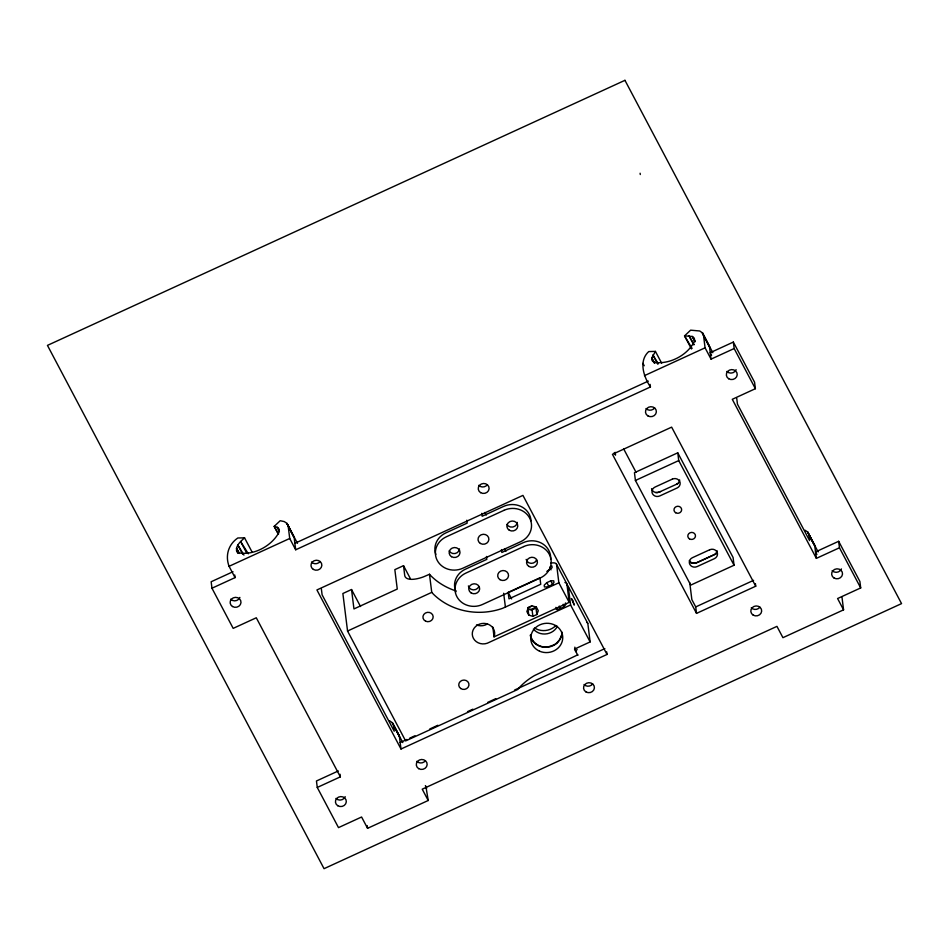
<?xml version="1.0" encoding="UTF-8"?>
<svg xmlns="http://www.w3.org/2000/svg" width="949" height="949" viewBox="0 0 949 949"><rect width="100%" height="100%" fill="white"/><g stroke="black" fill="none" stroke-linecap="round" stroke-linejoin="round"><path stroke-width="1.42" d="M561.761 633.149C561.974 635.913 562.045 629.839 561.784 632.947M278.342 534.24L274.19 526.387L280.204 520.716L284.297 521.594L287.001 523.457L288.188 526.173L289.718 538.474L295.697 549.779L650.421 386.978C643.813 376.955 638.297 361.035 648.736 351.569L655.427 351.403L661.655 363.182M556.695 643.031L559.602 639.697L561.938 634.395L560.598 638.547L558 642.188A16.026 14.65 -7.1 0 1 541.511 646.779A16.026 14.65 -7.1 0 1 530.266 635.178M536.826 614.537L538.285 610.729L536.399 607.146L532.27 605.901L528.32 607.716L526.861 611.524L528.759 615.094L532.887 616.34L536.826 614.537L536.019 608.06L532.081 609.875L527.952 608.629L528.759 615.094M655.427 351.403L651.726 358.034L652.082 360.549L653.897 362.304C669.472 364.855 688.31 355.009 694.751 340.549L694.229 338.105L692.248 336.444L684.549 335.899L691.465 348.971M575.545 651.583L577.111 649.448M546.838 582.639L544.204 585.177L544.429 586.945L547.371 586.909L551.322 585.094L553.955 582.567L553.73 580.8L550.788 580.835L546.838 582.639L548.902 586.553M252.173 552.235L244.557 537.846C240.916 541.227 235.732 545.26 236.562 550.847L237.974 553.409M556.529 643.161L554.228 644.774M487.181 624.098L487.039 624.193A11.222 10.249 -7.1 0 1 476.493 624.928M548.475 646.803L554.038 644.869M455.959 590.919A64.117 58.565 -7.1 0 1 431.19 576.102L429.482 574.264L423.503 576.862A24.128 9.276 -27.9 0 1 404.713 575.379L403.515 565.663L394.843 569.649L397.263 589.056L353.953 608.938L351.533 589.531L342.874 593.505L347.548 631.026L405.626 740.92L517.774 689.449L520.028 686.851A64.117 58.577 -7.1 0 1 534.489 675.581L577.775 654.822M425.899 786.389L428.213 800.493L367.571 828.323L361.593 817.006L338.496 827.611L317.263 787.456L340.359 776.851L256.289 617.775L233.181 628.38L211.959 588.214L235.055 577.621L229.077 566.304L289.718 538.474M644.43 375.662L705.071 347.82L703.541 335.531L702.39 332.838L699.745 330.987L690.611 330.169L684.549 335.899L692.07 348.413M233.003 571.725L211.153 581.749L211.959 588.214M295.697 549.779L294.854 543.326L648.297 381.107M733.352 342.067L710.22 352.684L711.05 359.137L734.158 348.532L733.352 342.067L754.574 382.233L755.38 388.699L732.284 399.304L816.365 558.368L839.462 547.775L838.655 541.298L815.523 551.915L816.365 558.368M677.764 452.815L634.454 472.697L635.415 480.467L690.73 585.118L734.051 565.236L733.079 557.478L677.764 452.815L678.725 460.585L734.051 565.236M635.415 480.467L678.725 460.585M347.548 631.026L431.748 592.378L433.444 594.216A64.117 58.565 -7.1 0 0 502.543 608.333L558.866 582.793L556.612 564.679A11.222 4.318 -27.9 0 0 550.776 563.137M677.906 483.646L659.27 492.068A5.445 4.982 -7.1 0 1 651.56 488.652M546.838 571.428L552.104 567.692L551.879 565.924M508.166 592.39L539.934 577.811L540.74 584.276L508.972 598.855L508.166 592.39L511.618 598.914M527.763 607.692L531.737 605.877M529.933 609.946L536.422 606.98M566.873 585.272A11.222 4.318 -27.9 0 1 568.332 586.862L570.586 604.976L489.293 642.307A11.222 10.249 -7.1 0 1 472.626 636.411A11.222 10.249 -7.1 0 1 483.978 623.386A11.222 10.249 -7.1 0 1 494.049 636.85L569.198 602.354L566.944 584.24A11.222 4.318 -27.9 0 0 564.928 582.508M586.873 622.437A11.222 4.318 -27.9 0 1 587.87 623.813L590.124 641.927L574.525 649.092L577.846 655.368M338.307 770.956L316.456 780.98L317.263 787.456M606.696 651.868L607.016 654.454L401 749.022L400.158 742.569L406.896 739.473M409.588 738.239L414.974 735.76M429.79 728.962L437.869 725.261M467.501 711.655L472.887 709.188M487.703 702.39L495.781 698.678M514.631 690.018L604.857 648.606M755.416 583.611L755.724 586.209L696.53 613.374L695.724 606.909L753.601 580.337M838.655 541.298L859.889 581.464L860.696 587.929L837.587 598.534L843.566 609.851L782.937 637.681L776.946 626.364L422.234 789.177L428.213 800.493M548.249 646.827C540.55 648.191 531.82 643.173 530.562 635.13M244.557 537.846L237.819 537.988C228.424 544.382 225.043 555.592 229.077 566.304M556.15 609.116L559.091 609.08L563.042 607.277L565.675 604.738L565.45 602.971M389.6 720.825L392.305 722.687L402.779 742.569M805.049 530.218L807.694 532.069L818.145 551.927M236.562 550.847L238.152 552.733C253.715 555.972 272.363 545.699 279.338 531.642L279.053 529.079L277.298 527.288L274.19 526.387L278.543 534.038M248.341 553.801L240.595 541.476L246.823 553.255M243.952 555.106L237.831 545.011L242.671 554.169M658.203 363.74L652.876 354.902L657.716 364.06M239.397 553.291L236.455 548.214L239.219 553.445M654.656 363.111L651.726 358.034L654.502 363.265M694.063 344.582L688.95 335.685L693.79 344.843M642.9 363.36L644.229 365.733M814.716 545.45L807.694 532.069L814.716 545.45L815.523 551.915L816.887 554.513M399.351 736.092L392.305 722.687L399.351 736.092L400.158 742.569M734.158 348.532L755.38 388.699M839.462 547.775L860.696 587.929M711.584 355.282L710.22 352.684L709.52 346.848L702.39 332.838L712.829 352.696M703.541 335.531L709.52 346.848L702.39 332.838M814.835 546.078L808.845 534.762L809.58 540.586L737.456 404.155L736.732 398.331M705.071 347.82L711.05 359.137M755.724 586.209L671.643 427.133L612.449 454.31L696.53 613.374M623.659 448.877L636.044 472.294M614.217 452.709L615.51 455.14L615.154 452.305M695.724 606.909L691.845 599.578L689.733 582.544M607.016 654.454L522.935 495.39L316.919 589.946L401 749.022M556.505 564.264L566.85 583.825M568.226 586.435L587.763 623.398M558.866 582.793L569.198 602.354M570.586 604.976L590.124 641.927M549.625 567.253L551.001 569.863M550.788 580.835L552.852 584.738M563.184 604.276L564.525 606.826M559.234 606.091L560.586 608.641M555.924 607.348L557.277 609.899M504.524 548.688L505.912 551.31M484.868 512.448L486.256 515.058M403.515 565.663L410.419 578.748M351.533 589.531L360.525 606.53M294.854 543.326L294.166 537.49L287.001 523.457L297.476 543.338M288.188 526.173L294.166 537.49L287.001 523.457M399.47 736.721L393.491 725.404L394.215 731.228L322.102 594.798L321.379 588.973M425.354 785.689L426.682 788.204M842.036 597.562L843.566 609.851M640.112 173.228L640.278 174.521M574.821 647.159L575.153 649.851M532.081 609.875L532.887 616.34M501.463 549.578L501.831 552.484L523.196 542.686A19.229 17.568 -7.1 0 1 550.645 559.341M503.646 593.255L505.449 607.313M481.807 513.326L482.175 516.244L503.539 506.434A19.229 17.568 -7.1 0 1 531.025 520.787M486.457 556.47L486.813 559.376L465.449 569.186A19.229 17.568 -7.1 0 0 455.911 591.796M492.839 627.099L494.049 636.85M466.801 520.218L467.157 523.136L445.793 532.935A19.229 17.568 -7.1 0 0 435.828 554.477M429.482 574.264L431.748 592.378M367.227 825.594L367.571 828.323M650.112 384.381L650.421 386.978M340.05 774.254L340.359 776.851M234.747 575.023L235.055 577.621M759.912 607.182A5.445 4.982 -7.1 0 1 751.288 607.787M592.662 683.944A5.445 4.982 -7.1 0 1 584.038 684.549M320.098 561.488A5.445 4.982 -7.1 0 1 311.474 562.081M487.359 484.714A5.445 4.982 -7.1 0 1 478.735 485.319M736.104 369.671A5.445 4.982 -7.1 0 1 726.839 371.439M841.407 568.902A5.445 4.982 -7.1 0 1 832.143 570.669M654.608 407.951A5.445 4.982 -7.1 0 1 645.984 408.556M345.199 796.65A5.445 4.982 -7.1 0 1 335.934 798.429M239.895 597.419A5.445 4.982 -7.1 0 1 230.631 599.199M425.401 760.718A5.445 4.982 -7.1 0 1 416.789 761.312M557.419 626.316A14.105 12.883 -7.1 0 1 533.385 629.08M555.924 625.498A16.026 14.638 -7.1 0 1 534.536 627.953M536.624 559.934A5.445 4.982 -7.1 0 1 526.149 559.4M478.877 586.435A5.445 4.982 -7.1 0 1 468.391 585.913M517.264 522.401A5.445 4.982 -7.1 0 1 506.932 524.382M459.518 548.913A5.445 4.982 -7.1 0 1 449.185 550.894M689.342 560.527A5.445 4.982 -7.1 0 0 696.602 562.721L713.933 554.762A5.445 4.982 -7.1 0 0 717.005 550.586M679.662 479.945A5.445 4.982 -7.1 0 1 676.59 484.12M660.575 491.594A9.62 8.79 -7.1 0 1 655.688 492.531M690.575 562.745A9.62 8.79 -7.1 0 0 697.918 562.235L715.249 554.287A9.62 8.79 -7.1 0 0 717.349 552.982M624.952 80.321L47.45 345.389L324.048 868.679L901.55 603.611L624.952 80.321M504.026 510.313L446.279 536.826A19.229 17.568 -7.1 0 0 437.252 560.468A19.229 17.568 -7.1 0 0 462.875 568.214L520.621 541.713A19.229 17.568 -7.1 0 0 529.649 518.059A19.229 17.568 -7.1 0 0 504.026 510.313M523.682 546.565L465.935 573.066A19.229 17.568 -7.1 0 0 456.908 596.719A19.229 17.568 -7.1 0 0 482.531 604.466L540.278 577.965A19.229 17.568 -7.1 0 0 549.305 554.311A19.229 17.568 -7.1 0 0 523.682 546.565M672.378 479.103L655.047 487.062A5.445 4.982 -7.1 0 0 652.485 493.765A5.445 4.982 -7.1 0 0 659.745 495.959L677.076 488A5.445 4.982 -7.1 0 0 679.638 481.297A5.445 4.982 -7.1 0 0 672.378 479.103M709.71 549.756L692.39 557.704A5.445 4.982 -7.1 0 0 689.828 564.406A5.445 4.982 -7.1 0 0 697.088 566.6L714.419 558.641A5.445 4.982 -7.1 0 0 716.97 551.95A5.445 4.982 -7.1 0 0 709.71 549.756M572.65 600.349L571.393 598.534L574.275 605.094L572.65 600.349M695.059 341.604L692.248 336.444L695.012 341.676M279.397 531.167L277.298 527.288L279.374 531.215M753.15 615.094A5.445 4.982 -7.1 0 0 761.656 611.192A5.445 4.982 -7.1 0 0 753.886 606.482A5.445 4.982 -7.1 0 0 753.15 615.094M313.336 569.4A5.445 4.982 -7.1 0 0 321.841 565.497A5.445 4.982 -7.1 0 0 314.06 560.776A5.445 4.982 -7.1 0 0 313.336 569.4M585.901 691.868A5.445 4.982 -7.1 0 0 594.406 687.966A5.445 4.982 -7.1 0 0 586.624 683.244A5.445 4.982 -7.1 0 0 585.901 691.868M728.702 378.758A5.445 4.982 -7.1 0 0 737.207 374.855A5.445 4.982 -7.1 0 0 729.425 370.134A5.445 4.982 -7.1 0 0 728.702 378.758M834.005 577.988A5.445 4.982 -7.1 0 0 842.51 574.086A5.445 4.982 -7.1 0 0 834.729 569.364A5.445 4.982 -7.1 0 0 834.005 577.988M337.797 805.748A5.445 4.982 -7.1 0 0 346.302 801.846A5.445 4.982 -7.1 0 0 338.52 797.124A5.445 4.982 -7.1 0 0 337.797 805.748M418.651 768.631A5.445 4.982 -7.1 0 0 427.145 764.728A5.445 4.982 -7.1 0 0 419.375 760.007A5.445 4.982 -7.1 0 0 418.651 768.631M232.493 606.518A5.445 4.982 -7.1 0 0 240.987 602.615A5.445 4.982 -7.1 0 0 233.217 597.894A5.445 4.982 -7.1 0 0 232.493 606.518M647.847 415.864A5.445 4.982 -7.1 0 0 656.352 411.961A5.445 4.982 -7.1 0 0 648.57 407.24A5.445 4.982 -7.1 0 0 647.847 415.864M480.597 492.638A5.445 4.982 -7.1 0 0 489.091 488.735A5.445 4.982 -7.1 0 0 481.321 484.014A5.445 4.982 -7.1 0 0 480.597 492.638M539.507 651.156A16.026 14.638 -7.1 0 0 562.733 636.826A16.026 14.638 -7.1 0 0 538.012 625.83A16.026 14.638 -7.1 0 0 539.507 651.156M460.692 688.5A5.125 4.686 -7.1 0 0 468.925 685.32A5.125 4.686 -7.1 0 0 461.961 680.433A5.125 4.686 -7.1 0 0 460.692 688.5M425.603 621.18A5.125 4.686 -7.1 0 0 433.171 616.767A5.125 4.686 -7.1 0 0 425.366 613.054A5.125 4.686 -7.1 0 0 425.603 621.18M500.028 579.685A5.445 4.982 -7.1 0 0 508.534 575.782A5.445 4.982 -7.1 0 0 500.752 571.073A5.445 4.982 -7.1 0 0 500.028 579.685M528.901 566.434A5.445 4.982 -7.1 0 0 537.407 562.532A5.445 4.982 -7.1 0 0 529.625 557.81A5.445 4.982 -7.1 0 0 528.901 566.434M471.155 592.947A5.445 4.982 -7.1 0 0 479.648 589.044A5.445 4.982 -7.1 0 0 471.878 584.323A5.445 4.982 -7.1 0 0 471.155 592.947M480.372 543.445A5.445 4.982 -7.1 0 0 488.877 539.542A5.445 4.982 -7.1 0 0 481.096 534.821A5.445 4.982 -7.1 0 0 480.372 543.445M509.245 530.183A5.445 4.982 -7.1 0 0 517.751 526.28A5.445 4.982 -7.1 0 0 509.969 521.559A5.445 4.982 -7.1 0 0 509.245 530.183M451.499 556.695A5.445 4.982 -7.1 0 0 460.004 552.793A5.445 4.982 -7.1 0 0 452.222 548.071A5.445 4.982 -7.1 0 0 451.499 556.695M675.641 512.721A3.843 3.511 -7.1 0 0 681.643 509.957A3.843 3.511 -7.1 0 0 676.163 506.636A3.843 3.511 -7.1 0 0 675.641 512.721M689.472 538.878A3.843 3.511 -7.1 0 0 695.475 536.126A3.843 3.511 -7.1 0 0 689.982 532.792A3.843 3.511 -7.1 0 0 689.472 538.878"/></g></svg>
